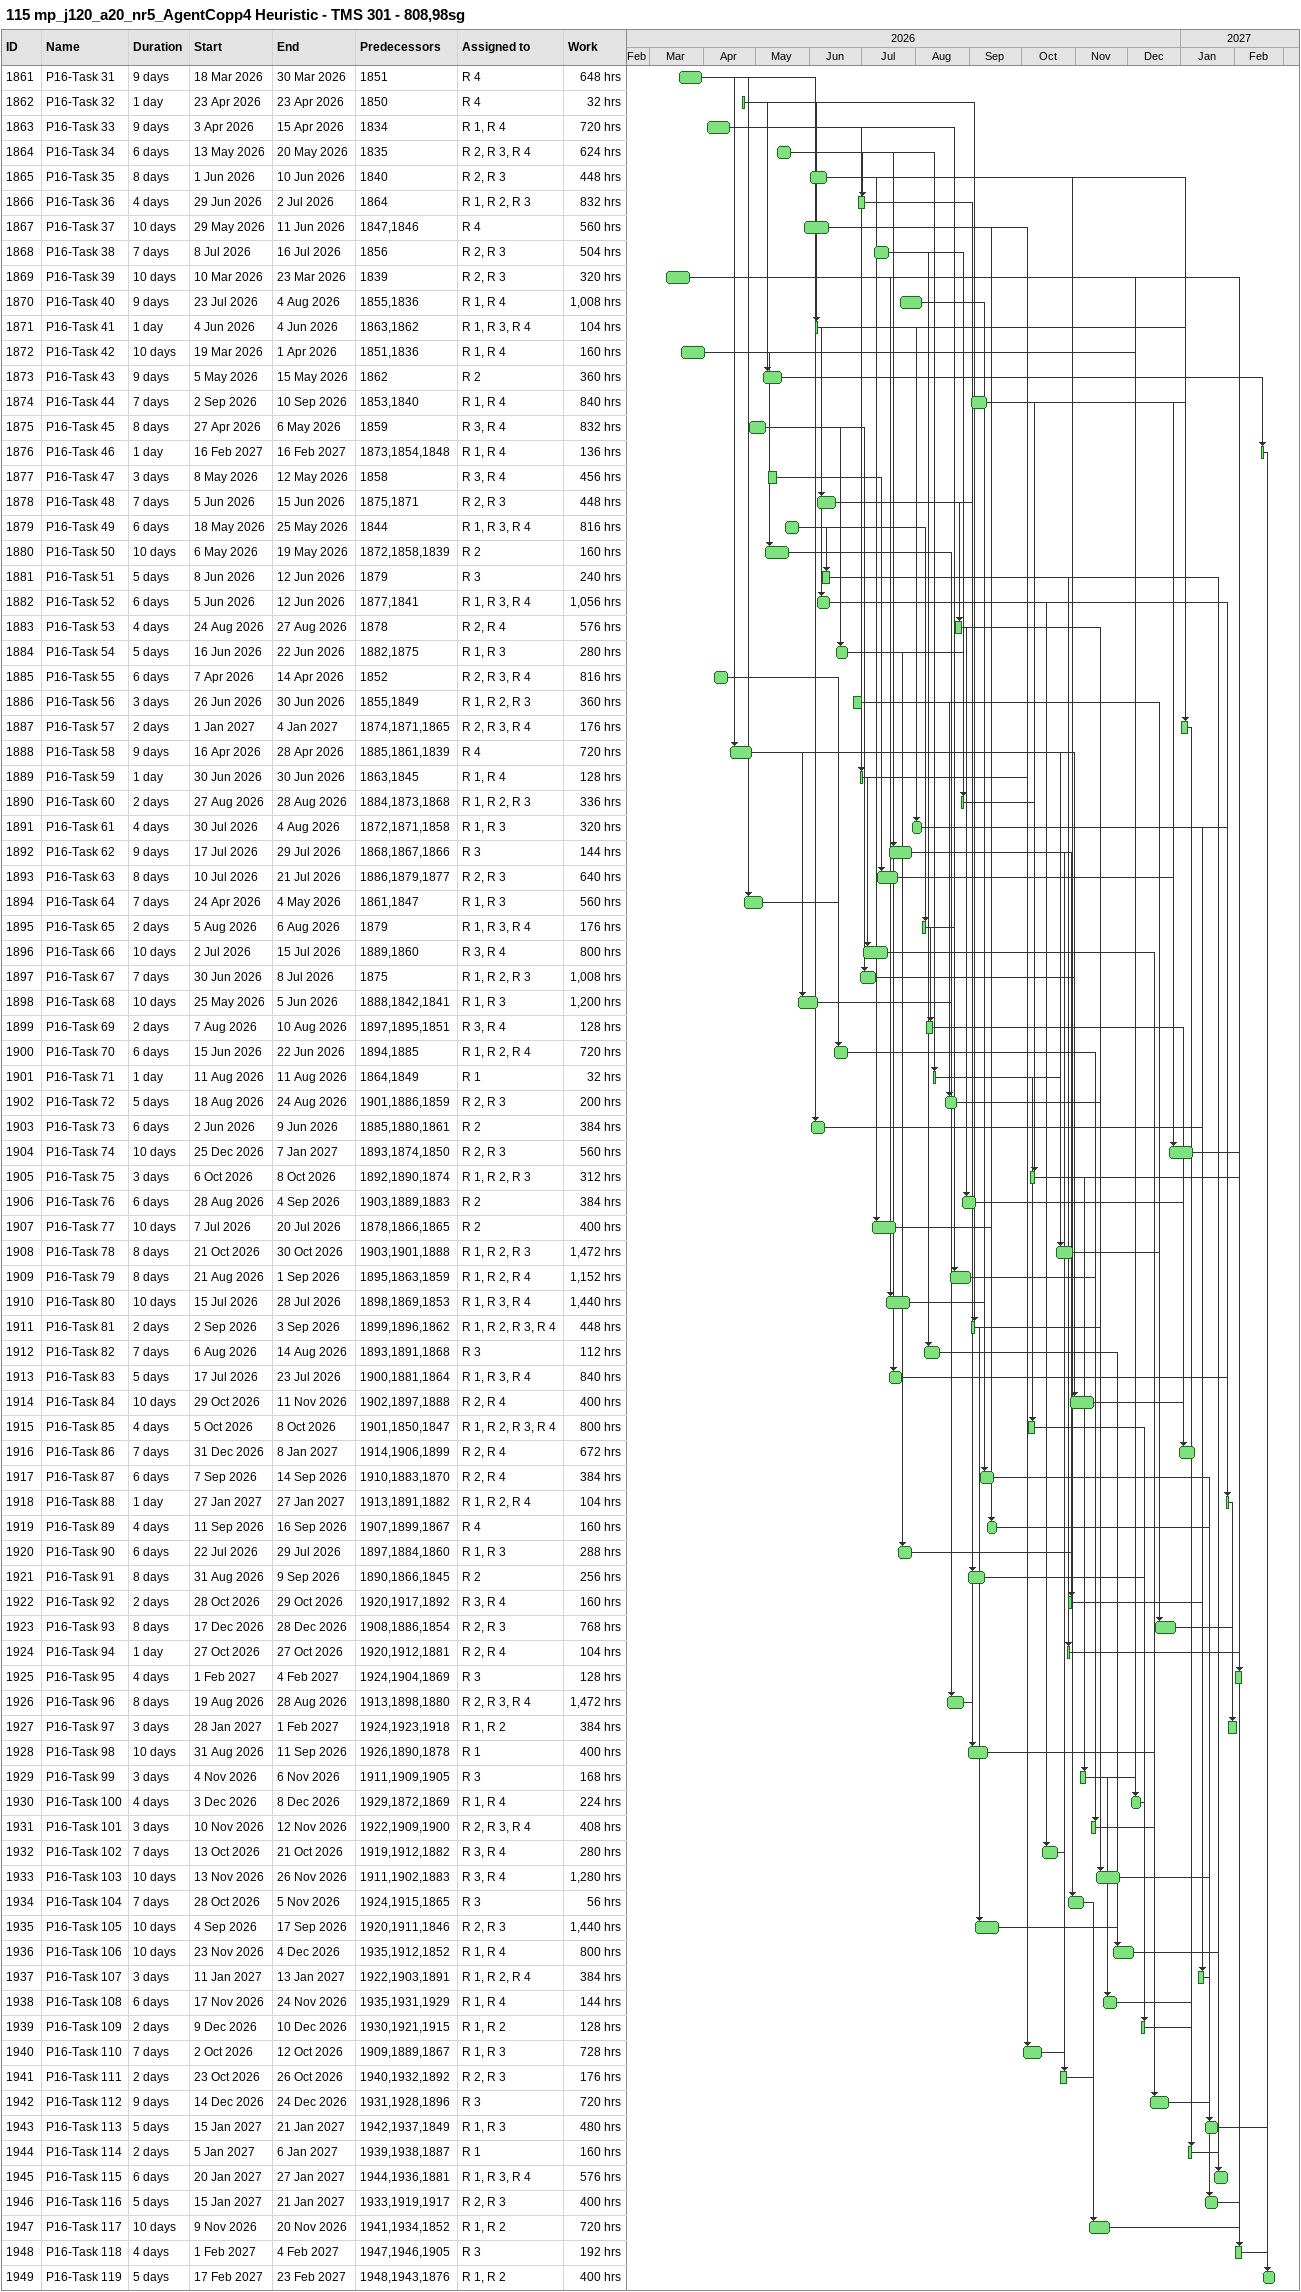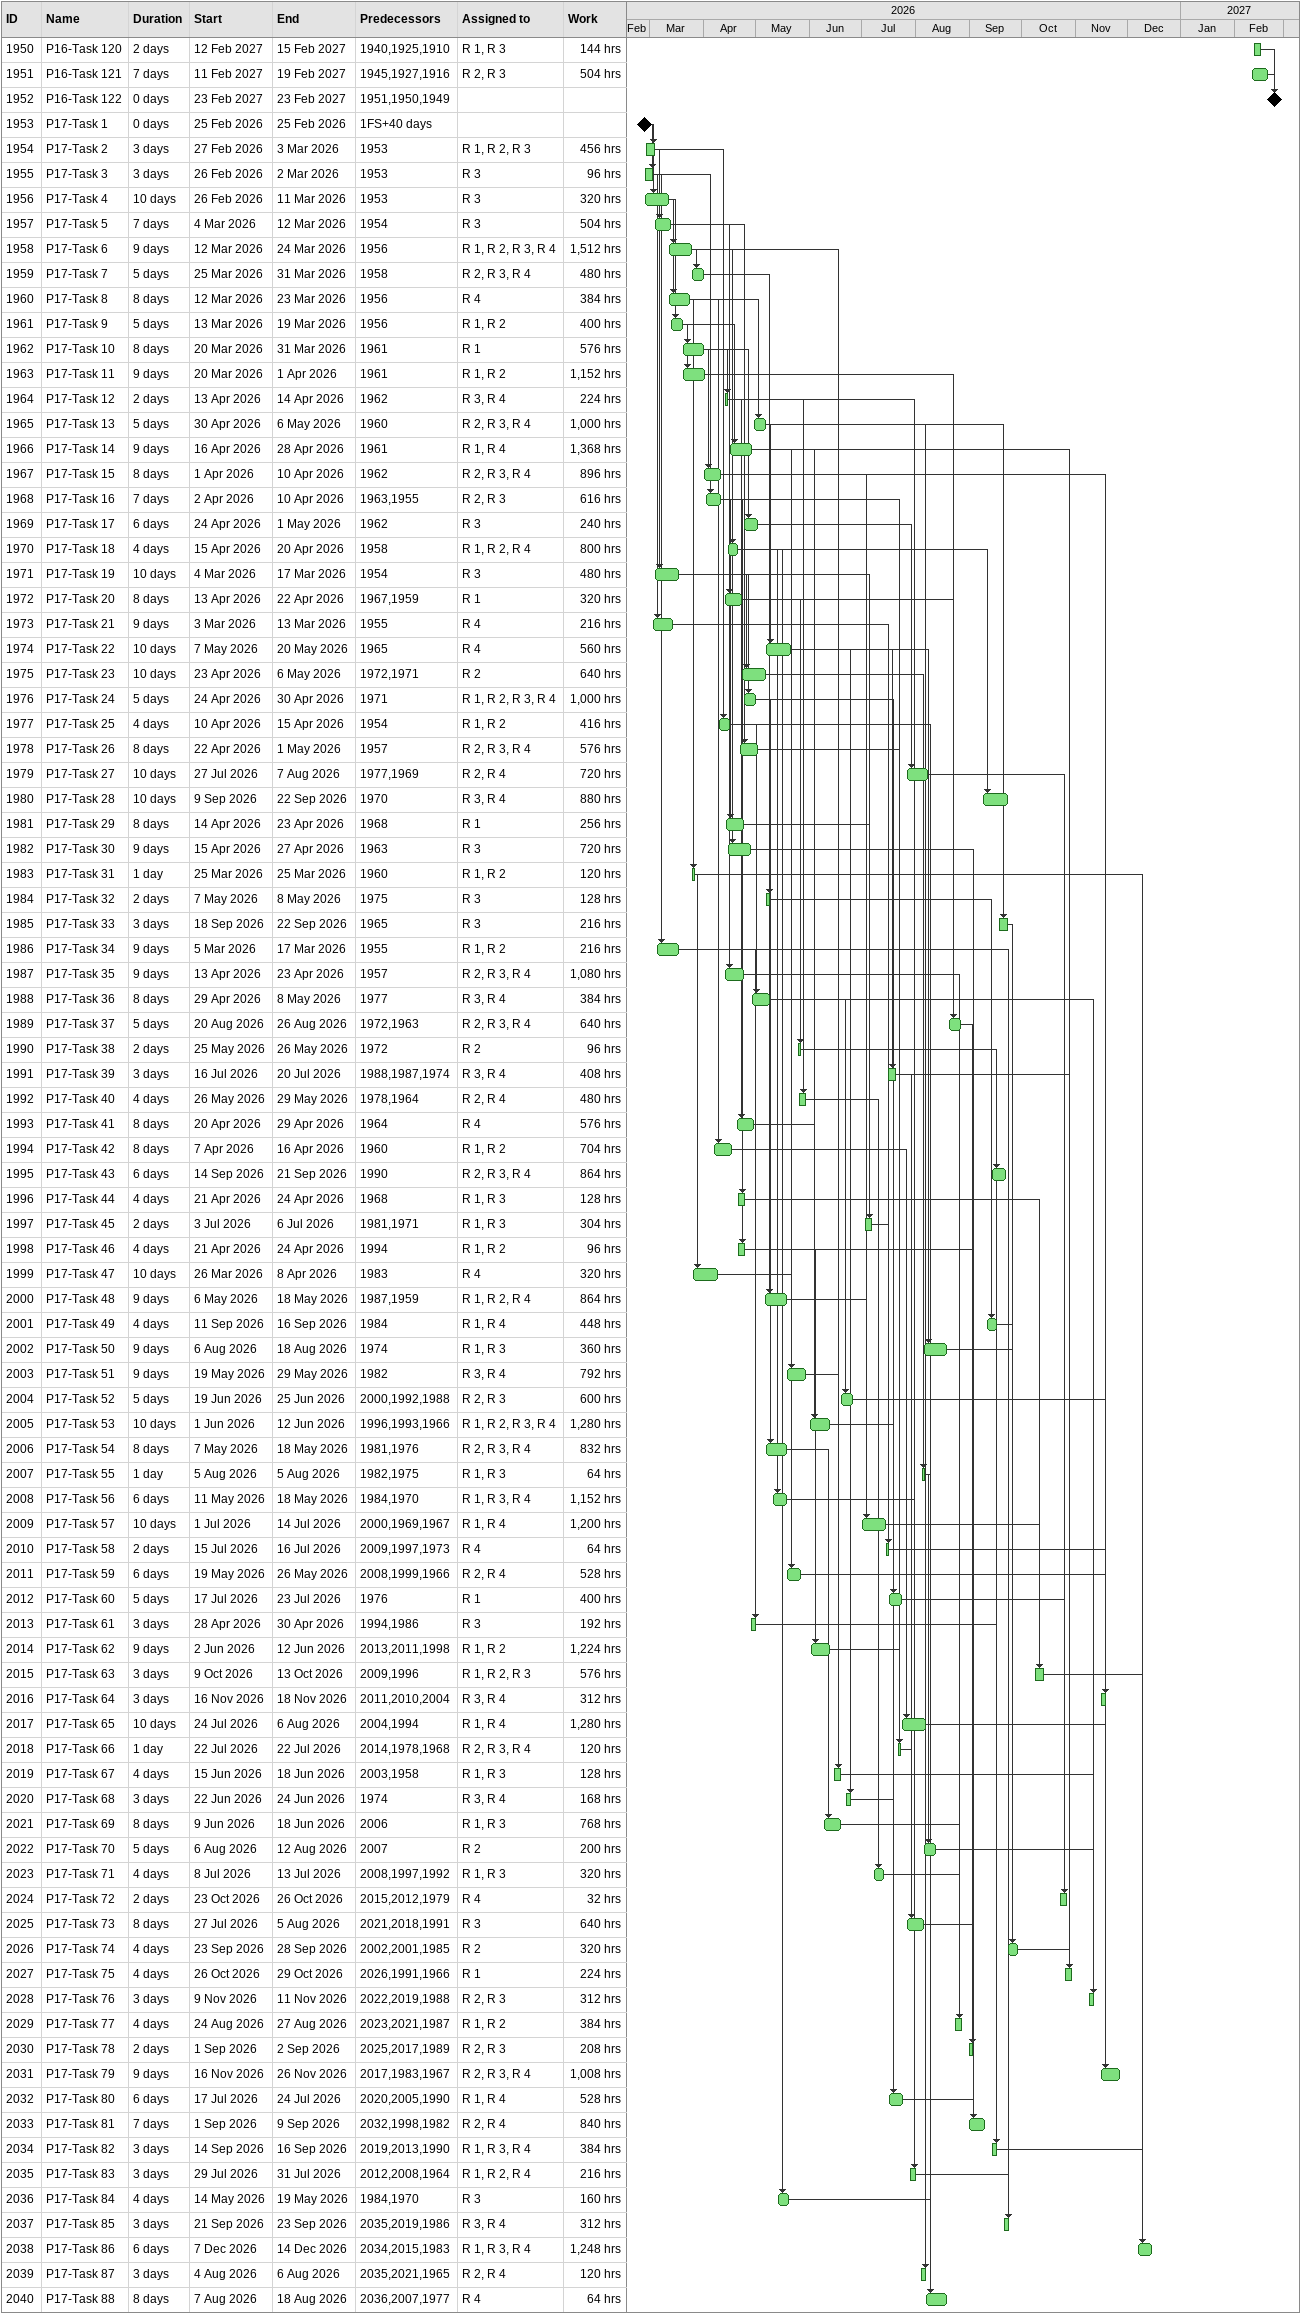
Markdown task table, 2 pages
115 mp_j120_a20_nr5_AgentCopp4 Heuristic - TMS 301 - 808,98sg

| ID | Task | Duration | Start | Finish | Predecessors | Resources | Work (h) |
|---|---|---|---|---|---|---|---|
| 1861 | P16-Task 31 | 9d | 2026-03-18 | 2026-03-30 | 1851 | R 4 | 648 |
| 1862 | P16-Task 32 | 1d | 2026-04-23 | 2026-04-23 | 1850 | R 4 | 32 |
| 1863 | P16-Task 33 | 9d | 2026-04-03 | 2026-04-15 | 1834 | R 1, R 4 | 720 |
| 1864 | P16-Task 34 | 6d | 2026-05-13 | 2026-05-20 | 1835 | R 2, R 3, R 4 | 624 |
| 1865 | P16-Task 35 | 8d | 2026-06-01 | 2026-06-10 | 1840 | R 2, R 3 | 448 |
| 1866 | P16-Task 36 | 4d | 2026-06-29 | 2026-07-02 | 1864 | R 1, R 2, R 3 | 832 |
| 1867 | P16-Task 37 | 10d | 2026-05-29 | 2026-06-11 | 1847, 1846 | R 4 | 560 |
| 1868 | P16-Task 38 | 7d | 2026-07-08 | 2026-07-16 | 1856 | R 2, R 3 | 504 |
| 1869 | P16-Task 39 | 10d | 2026-03-10 | 2026-03-23 | 1839 | R 2, R 3 | 320 |
| 1870 | P16-Task 40 | 9d | 2026-07-23 | 2026-08-04 | 1855, 1836 | R 1, R 4 | 1008 |
| 1871 | P16-Task 41 | 1d | 2026-06-04 | 2026-06-04 | 1863, 1862 | R 1, R 3, R 4 | 104 |
| 1872 | P16-Task 42 | 10d | 2026-03-19 | 2026-04-01 | 1851, 1836 | R 1, R 4 | 160 |
| 1873 | P16-Task 43 | 9d | 2026-05-05 | 2026-05-15 | 1862 | R 2 | 360 |
| 1874 | P16-Task 44 | 7d | 2026-09-02 | 2026-09-10 | 1853, 1840 | R 1, R 4 | 840 |
| 1875 | P16-Task 45 | 8d | 2026-04-27 | 2026-05-06 | 1859 | R 3, R 4 | 832 |
| 1876 | P16-Task 46 | 1d | 2027-02-16 | 2027-02-16 | 1873, 1854, 1848 | R 1, R 4 | 136 |
| 1877 | P16-Task 47 | 3d | 2026-05-08 | 2026-05-12 | 1858 | R 3, R 4 | 456 |
| 1878 | P16-Task 48 | 7d | 2026-06-05 | 2026-06-15 | 1875, 1871 | R 2, R 3 | 448 |
| 1879 | P16-Task 49 | 6d | 2026-05-18 | 2026-05-25 | 1844 | R 1, R 3, R 4 | 816 |
| 1880 | P16-Task 50 | 10d | 2026-05-06 | 2026-05-19 | 1872, 1858, 1839 | R 2 | 160 |
| 1881 | P16-Task 51 | 5d | 2026-06-08 | 2026-06-12 | 1879 | R 3 | 240 |
| 1882 | P16-Task 52 | 6d | 2026-06-05 | 2026-06-12 | 1877, 1841 | R 1, R 3, R 4 | 1056 |
| 1883 | P16-Task 53 | 4d | 2026-08-24 | 2026-08-27 | 1878 | R 2, R 4 | 576 |
| 1884 | P16-Task 54 | 5d | 2026-06-16 | 2026-06-22 | 1882, 1875 | R 1, R 3 | 280 |
| 1885 | P16-Task 55 | 6d | 2026-04-07 | 2026-04-14 | 1852 | R 2, R 3, R 4 | 816 |
| 1886 | P16-Task 56 | 3d | 2026-06-26 | 2026-06-30 | 1855, 1849 | R 1, R 2, R 3 | 360 |
| 1887 | P16-Task 57 | 2d | 2027-01-01 | 2027-01-04 | 1874, 1871, 1865 | R 2, R 3, R 4 | 176 |
| 1888 | P16-Task 58 | 9d | 2026-04-16 | 2026-04-28 | 1885, 1861, 1839 | R 4 | 720 |
| 1889 | P16-Task 59 | 1d | 2026-06-30 | 2026-06-30 | 1863, 1845 | R 1, R 4 | 128 |
| 1890 | P16-Task 60 | 2d | 2026-08-27 | 2026-08-28 | 1884, 1873, 1868 | R 1, R 2, R 3 | 336 |
| 1891 | P16-Task 61 | 4d | 2026-07-30 | 2026-08-04 | 1872, 1871, 1858 | R 1, R 3 | 320 |
| 1892 | P16-Task 62 | 9d | 2026-07-17 | 2026-07-29 | 1868, 1867, 1866 | R 3 | 144 |
| 1893 | P16-Task 63 | 8d | 2026-07-10 | 2026-07-21 | 1886, 1879, 1877 | R 2, R 3 | 640 |
| 1894 | P16-Task 64 | 7d | 2026-04-24 | 2026-05-04 | 1861, 1847 | R 1, R 3 | 560 |
| 1895 | P16-Task 65 | 2d | 2026-08-05 | 2026-08-06 | 1879 | R 1, R 3, R 4 | 176 |
| 1896 | P16-Task 66 | 10d | 2026-07-02 | 2026-07-15 | 1889, 1860 | R 3, R 4 | 800 |
| 1897 | P16-Task 67 | 7d | 2026-06-30 | 2026-07-08 | 1875 | R 1, R 2, R 3 | 1008 |
| 1898 | P16-Task 68 | 10d | 2026-05-25 | 2026-06-05 | 1888, 1842, 1841 | R 1, R 3 | 1200 |
| 1899 | P16-Task 69 | 2d | 2026-08-07 | 2026-08-10 | 1897, 1895, 1851 | R 3, R 4 | 128 |
| 1900 | P16-Task 70 | 6d | 2026-06-15 | 2026-06-22 | 1894, 1885 | R 1, R 2, R 4 | 720 |
| 1901 | P16-Task 71 | 1d | 2026-08-11 | 2026-08-11 | 1864, 1849 | R 1 | 32 |
| 1902 | P16-Task 72 | 5d | 2026-08-18 | 2026-08-24 | 1901, 1886, 1859 | R 2, R 3 | 200 |
| 1903 | P16-Task 73 | 6d | 2026-06-02 | 2026-06-09 | 1885, 1880, 1861 | R 2 | 384 |
| 1904 | P16-Task 74 | 10d | 2026-12-25 | 2027-01-07 | 1893, 1874, 1850 | R 2, R 3 | 560 |
| 1905 | P16-Task 75 | 3d | 2026-10-06 | 2026-10-08 | 1892, 1890, 1874 | R 1, R 2, R 3 | 312 |
| 1906 | P16-Task 76 | 6d | 2026-08-28 | 2026-09-04 | 1903, 1889, 1883 | R 2 | 384 |
| 1907 | P16-Task 77 | 10d | 2026-07-07 | 2026-07-20 | 1878, 1866, 1865 | R 2 | 400 |
| 1908 | P16-Task 78 | 8d | 2026-10-21 | 2026-10-30 | 1903, 1901, 1888 | R 1, R 2, R 3 | 1472 |
| 1909 | P16-Task 79 | 8d | 2026-08-21 | 2026-09-01 | 1895, 1863, 1859 | R 1, R 2, R 4 | 1152 |
| 1910 | P16-Task 80 | 10d | 2026-07-15 | 2026-07-28 | 1898, 1869, 1853 | R 1, R 3, R 4 | 1440 |
| 1911 | P16-Task 81 | 2d | 2026-09-02 | 2026-09-03 | 1899, 1896, 1862 | R 1, R 2, R 3, R 4 | 448 |
| 1912 | P16-Task 82 | 7d | 2026-08-06 | 2026-08-14 | 1893, 1891, 1868 | R 3 | 112 |
| 1913 | P16-Task 83 | 5d | 2026-07-17 | 2026-07-23 | 1900, 1881, 1864 | R 1, R 3, R 4 | 840 |
| 1914 | P16-Task 84 | 10d | 2026-10-29 | 2026-11-11 | 1902, 1897, 1888 | R 2, R 4 | 400 |
| 1915 | P16-Task 85 | 4d | 2026-10-05 | 2026-10-08 | 1901, 1850, 1847 | R 1, R 2, R 3, R 4 | 800 |
| 1916 | P16-Task 86 | 7d | 2026-12-31 | 2027-01-08 | 1914, 1906, 1899 | R 2, R 4 | 672 |
| 1917 | P16-Task 87 | 6d | 2026-09-07 | 2026-09-14 | 1910, 1883, 1870 | R 2, R 4 | 384 |
| 1918 | P16-Task 88 | 1d | 2027-01-27 | 2027-01-27 | 1913, 1891, 1882 | R 1, R 2, R 4 | 104 |
| 1919 | P16-Task 89 | 4d | 2026-09-11 | 2026-09-16 | 1907, 1899, 1867 | R 4 | 160 |
| 1920 | P16-Task 90 | 6d | 2026-07-22 | 2026-07-29 | 1897, 1884, 1860 | R 1, R 3 | 288 |
| 1921 | P16-Task 91 | 8d | 2026-08-31 | 2026-09-09 | 1890, 1866, 1845 | R 2 | 256 |
| 1922 | P16-Task 92 | 2d | 2026-10-28 | 2026-10-29 | 1920, 1917, 1892 | R 3, R 4 | 160 |
| 1923 | P16-Task 93 | 8d | 2026-12-17 | 2026-12-28 | 1908, 1886, 1854 | R 2, R 3 | 768 |
| 1924 | P16-Task 94 | 1d | 2026-10-27 | 2026-10-27 | 1920, 1912, 1881 | R 2, R 4 | 104 |
| 1925 | P16-Task 95 | 4d | 2027-02-01 | 2027-02-04 | 1924, 1904, 1869 | R 3 | 128 |
| 1926 | P16-Task 96 | 8d | 2026-08-19 | 2026-08-28 | 1913, 1898, 1880 | R 2, R 3, R 4 | 1472 |
| 1927 | P16-Task 97 | 3d | 2027-01-28 | 2027-02-01 | 1924, 1923, 1918 | R 1, R 2 | 384 |
| 1928 | P16-Task 98 | 10d | 2026-08-31 | 2026-09-11 | 1926, 1890, 1878 | R 1 | 400 |
| 1929 | P16-Task 99 | 3d | 2026-11-04 | 2026-11-06 | 1911, 1909, 1905 | R 3 | 168 |
| 1930 | P16-Task 100 | 4d | 2026-12-03 | 2026-12-08 | 1929, 1872, 1869 | R 1, R 4 | 224 |
| 1931 | P16-Task 101 | 3d | 2026-11-10 | 2026-11-12 | 1922, 1909, 1900 | R 2, R 3, R 4 | 408 |
| 1932 | P16-Task 102 | 7d | 2026-10-13 | 2026-10-21 | 1919, 1912, 1882 | R 3, R 4 | 280 |
| 1933 | P16-Task 103 | 10d | 2026-11-13 | 2026-11-26 | 1911, 1902, 1883 | R 3, R 4 | 1280 |
| 1934 | P16-Task 104 | 7d | 2026-10-28 | 2026-11-05 | 1924, 1915, 1865 | R 3 | 56 |
| 1935 | P16-Task 105 | 10d | 2026-09-04 | 2026-09-17 | 1920, 1911, 1846 | R 2, R 3 | 1440 |
| 1936 | P16-Task 106 | 10d | 2026-11-23 | 2026-12-04 | 1935, 1912, 1852 | R 1, R 4 | 800 |
| 1937 | P16-Task 107 | 3d | 2027-01-11 | 2027-01-13 | 1922, 1903, 1891 | R 1, R 2, R 4 | 384 |
| 1938 | P16-Task 108 | 6d | 2026-11-17 | 2026-11-24 | 1935, 1931, 1929 | R 1, R 4 | 144 |
| 1939 | P16-Task 109 | 2d | 2026-12-09 | 2026-12-10 | 1930, 1921, 1915 | R 1, R 2 | 128 |
| 1940 | P16-Task 110 | 7d | 2026-10-02 | 2026-10-12 | 1909, 1889, 1867 | R 1, R 3 | 728 |
| 1941 | P16-Task 111 | 2d | 2026-10-23 | 2026-10-26 | 1940, 1932, 1892 | R 2, R 3 | 176 |
| 1942 | P16-Task 112 | 9d | 2026-12-14 | 2026-12-24 | 1931, 1928, 1896 | R 3 | 720 |
| 1943 | P16-Task 113 | 5d | 2027-01-15 | 2027-01-21 | 1942, 1937, 1849 | R 1, R 3 | 480 |
| 1944 | P16-Task 114 | 2d | 2027-01-05 | 2027-01-06 | 1939, 1938, 1887 | R 1 | 160 |
| 1945 | P16-Task 115 | 6d | 2027-01-20 | 2027-01-27 | 1944, 1936, 1881 | R 1, R 3, R 4 | 576 |
| 1946 | P16-Task 116 | 5d | 2027-01-15 | 2027-01-21 | 1933, 1919, 1917 | R 2, R 3 | 400 |
| 1947 | P16-Task 117 | 10d | 2026-11-09 | 2026-11-20 | 1941, 1934, 1852 | R 1, R 2 | 720 |
| 1948 | P16-Task 118 | 4d | 2027-02-01 | 2027-02-04 | 1947, 1946, 1905 | R 3 | 192 |
| 1949 | P16-Task 119 | 5d | 2027-02-17 | 2027-02-23 | 1948, 1943, 1876 | R 1, R 2 | 400 |
| 1950 | P16-Task 120 | 2d | 2027-02-12 | 2027-02-15 | 1940, 1925, 1910 | R 1, R 3 | 144 |
| 1951 | P16-Task 121 | 7d | 2027-02-11 | 2027-02-19 | 1945, 1927, 1916 | R 2, R 3 | 504 |
| 1952 | P16-Task 122 | 0d | 2027-02-23 | 2027-02-23 | 1951, 1950, 1949 |  |  |
| 1953 | P17-Task 1 | 0d | 2026-02-25 | 2026-02-25 | 1FS+40d |  |  |
| 1954 | P17-Task 2 | 3d | 2026-02-27 | 2026-03-03 | 1953 | R 1, R 2, R 3 | 456 |
| 1955 | P17-Task 3 | 3d | 2026-02-26 | 2026-03-02 | 1953 | R 3 | 96 |
| 1956 | P17-Task 4 | 10d | 2026-02-26 | 2026-03-11 | 1953 | R 3 | 320 |
| 1957 | P17-Task 5 | 7d | 2026-03-04 | 2026-03-12 | 1954 | R 3 | 504 |
| 1958 | P17-Task 6 | 9d | 2026-03-12 | 2026-03-24 | 1956 | R 1, R 2, R 3, R 4 | 1512 |
| 1959 | P17-Task 7 | 5d | 2026-03-25 | 2026-03-31 | 1958 | R 2, R 3, R 4 | 480 |
| 1960 | P17-Task 8 | 8d | 2026-03-12 | 2026-03-23 | 1956 | R 4 | 384 |
| 1961 | P17-Task 9 | 5d | 2026-03-13 | 2026-03-19 | 1956 | R 1, R 2 | 400 |
| 1962 | P17-Task 10 | 8d | 2026-03-20 | 2026-03-31 | 1961 | R 1 | 576 |
| 1963 | P17-Task 11 | 9d | 2026-03-20 | 2026-04-01 | 1961 | R 1, R 2 | 1152 |
| 1964 | P17-Task 12 | 2d | 2026-04-13 | 2026-04-14 | 1962 | R 3, R 4 | 224 |
| 1965 | P17-Task 13 | 5d | 2026-04-30 | 2026-05-06 | 1960 | R 2, R 3, R 4 | 1000 |
| 1966 | P17-Task 14 | 9d | 2026-04-16 | 2026-04-28 | 1961 | R 1, R 4 | 1368 |
| 1967 | P17-Task 15 | 8d | 2026-04-01 | 2026-04-10 | 1962 | R 2, R 3, R 4 | 896 |
| 1968 | P17-Task 16 | 7d | 2026-04-02 | 2026-04-10 | 1963, 1955 | R 2, R 3 | 616 |
| 1969 | P17-Task 17 | 6d | 2026-04-24 | 2026-05-01 | 1962 | R 3 | 240 |
| 1970 | P17-Task 18 | 4d | 2026-04-15 | 2026-04-20 | 1958 | R 1, R 2, R 4 | 800 |
| 1971 | P17-Task 19 | 10d | 2026-03-04 | 2026-03-17 | 1954 | R 3 | 480 |
| 1972 | P17-Task 20 | 8d | 2026-04-13 | 2026-04-22 | 1967, 1959 | R 1 | 320 |
| 1973 | P17-Task 21 | 9d | 2026-03-03 | 2026-03-13 | 1955 | R 4 | 216 |
| 1974 | P17-Task 22 | 10d | 2026-05-07 | 2026-05-20 | 1965 | R 4 | 560 |
| 1975 | P17-Task 23 | 10d | 2026-04-23 | 2026-05-06 | 1972, 1971 | R 2 | 640 |
| 1976 | P17-Task 24 | 5d | 2026-04-24 | 2026-04-30 | 1971 | R 1, R 2, R 3, R 4 | 1000 |
| 1977 | P17-Task 25 | 4d | 2026-04-10 | 2026-04-15 | 1954 | R 1, R 2 | 416 |
| 1978 | P17-Task 26 | 8d | 2026-04-22 | 2026-05-01 | 1957 | R 2, R 3, R 4 | 576 |
| 1979 | P17-Task 27 | 10d | 2026-07-27 | 2026-08-07 | 1977, 1969 | R 2, R 4 | 720 |
| 1980 | P17-Task 28 | 10d | 2026-09-09 | 2026-09-22 | 1970 | R 3, R 4 | 880 |
| 1981 | P17-Task 29 | 8d | 2026-04-14 | 2026-04-23 | 1968 | R 1 | 256 |
| 1982 | P17-Task 30 | 9d | 2026-04-15 | 2026-04-27 | 1963 | R 3 | 720 |
| 1983 | P17-Task 31 | 1d | 2026-03-25 | 2026-03-25 | 1960 | R 1, R 2 | 120 |
| 1984 | P17-Task 32 | 2d | 2026-05-07 | 2026-05-08 | 1975 | R 3 | 128 |
| 1985 | P17-Task 33 | 3d | 2026-09-18 | 2026-09-22 | 1965 | R 3 | 216 |
| 1986 | P17-Task 34 | 9d | 2026-03-05 | 2026-03-17 | 1955 | R 1, R 2 | 216 |
| 1987 | P17-Task 35 | 9d | 2026-04-13 | 2026-04-23 | 1957 | R 2, R 3, R 4 | 1080 |
| 1988 | P17-Task 36 | 8d | 2026-04-29 | 2026-05-08 | 1977 | R 3, R 4 | 384 |
| 1989 | P17-Task 37 | 5d | 2026-08-20 | 2026-08-26 | 1972, 1963 | R 2, R 3, R 4 | 640 |
| 1990 | P17-Task 38 | 2d | 2026-05-25 | 2026-05-26 | 1972 | R 2 | 96 |
| 1991 | P17-Task 39 | 3d | 2026-07-16 | 2026-07-20 | 1988, 1987, 1974 | R 3, R 4 | 408 |
| 1992 | P17-Task 40 | 4d | 2026-05-26 | 2026-05-29 | 1978, 1964 | R 2, R 4 | 480 |
| 1993 | P17-Task 41 | 8d | 2026-04-20 | 2026-04-29 | 1964 | R 4 | 576 |
| 1994 | P17-Task 42 | 8d | 2026-04-07 | 2026-04-16 | 1960 | R 1, R 2 | 704 |
| 1995 | P17-Task 43 | 6d | 2026-09-14 | 2026-09-21 | 1990 | R 2, R 3, R 4 | 864 |
| 1996 | P17-Task 44 | 4d | 2026-04-21 | 2026-04-24 | 1968 | R 1, R 3 | 128 |
| 1997 | P17-Task 45 | 2d | 2026-07-03 | 2026-07-06 | 1981, 1971 | R 1, R 3 | 304 |
| 1998 | P17-Task 46 | 4d | 2026-04-21 | 2026-04-24 | 1994 | R 1, R 2 | 96 |
| 1999 | P17-Task 47 | 10d | 2026-03-26 | 2026-04-08 | 1983 | R 4 | 320 |
| 2000 | P17-Task 48 | 9d | 2026-05-06 | 2026-05-18 | 1987, 1959 | R 1, R 2, R 4 | 864 |
| 2001 | P17-Task 49 | 4d | 2026-09-11 | 2026-09-16 | 1984 | R 1, R 4 | 448 |
| 2002 | P17-Task 50 | 9d | 2026-08-06 | 2026-08-18 | 1974 | R 1, R 3 | 360 |
| 2003 | P17-Task 51 | 9d | 2026-05-19 | 2026-05-29 | 1982 | R 3, R 4 | 792 |
| 2004 | P17-Task 52 | 5d | 2026-06-19 | 2026-06-25 | 2000, 1992, 1988 | R 2, R 3 | 600 |
| 2005 | P17-Task 53 | 10d | 2026-06-01 | 2026-06-12 | 1996, 1993, 1966 | R 1, R 2, R 3, R 4 | 1280 |
| 2006 | P17-Task 54 | 8d | 2026-05-07 | 2026-05-18 | 1981, 1976 | R 2, R 3, R 4 | 832 |
| 2007 | P17-Task 55 | 1d | 2026-08-05 | 2026-08-05 | 1982, 1975 | R 1, R 3 | 64 |
| 2008 | P17-Task 56 | 6d | 2026-05-11 | 2026-05-18 | 1984, 1970 | R 1, R 3, R 4 | 1152 |
| 2009 | P17-Task 57 | 10d | 2026-07-01 | 2026-07-14 | 2000, 1969, 1967 | R 1, R 4 | 1200 |
| 2010 | P17-Task 58 | 2d | 2026-07-15 | 2026-07-16 | 2009, 1997, 1973 | R 4 | 64 |
| 2011 | P17-Task 59 | 6d | 2026-05-19 | 2026-05-26 | 2008, 1999, 1966 | R 2, R 4 | 528 |
| 2012 | P17-Task 60 | 5d | 2026-07-17 | 2026-07-23 | 1976 | R 1 | 400 |
| 2013 | P17-Task 61 | 3d | 2026-04-28 | 2026-04-30 | 1994, 1986 | R 3 | 192 |
| 2014 | P17-Task 62 | 9d | 2026-06-02 | 2026-06-12 | 2013, 2011, 1998 | R 1, R 2 | 1224 |
| 2015 | P17-Task 63 | 3d | 2026-10-09 | 2026-10-13 | 2009, 1996 | R 1, R 2, R 3 | 576 |
| 2016 | P17-Task 64 | 3d | 2026-11-16 | 2026-11-18 | 2011, 2010, 2004 | R 3, R 4 | 312 |
| 2017 | P17-Task 65 | 10d | 2026-07-24 | 2026-08-06 | 2004, 1994 | R 1, R 4 | 1280 |
| 2018 | P17-Task 66 | 1d | 2026-07-22 | 2026-07-22 | 2014, 1978, 1968 | R 2, R 3, R 4 | 120 |
| 2019 | P17-Task 67 | 4d | 2026-06-15 | 2026-06-18 | 2003, 1958 | R 1, R 3 | 128 |
| 2020 | P17-Task 68 | 3d | 2026-06-22 | 2026-06-24 | 1974 | R 3, R 4 | 168 |
| 2021 | P17-Task 69 | 8d | 2026-06-09 | 2026-06-18 | 2006 | R 1, R 3 | 768 |
| 2022 | P17-Task 70 | 5d | 2026-08-06 | 2026-08-12 | 2007 | R 2 | 200 |
| 2023 | P17-Task 71 | 4d | 2026-07-08 | 2026-07-13 | 2008, 1997, 1992 | R 1, R 3 | 320 |
| 2024 | P17-Task 72 | 2d | 2026-10-23 | 2026-10-26 | 2015, 2012, 1979 | R 4 | 32 |
| 2025 | P17-Task 73 | 8d | 2026-07-27 | 2026-08-05 | 2021, 2018, 1991 | R 3 | 640 |
| 2026 | P17-Task 74 | 4d | 2026-09-23 | 2026-09-28 | 2002, 2001, 1985 | R 2 | 320 |
| 2027 | P17-Task 75 | 4d | 2026-10-26 | 2026-10-29 | 2026, 1991, 1966 | R 1 | 224 |
| 2028 | P17-Task 76 | 3d | 2026-11-09 | 2026-11-11 | 2022, 2019, 1988 | R 2, R 3 | 312 |
| 2029 | P17-Task 77 | 4d | 2026-08-24 | 2026-08-27 | 2023, 2021, 1987 | R 1, R 2 | 384 |
| 2030 | P17-Task 78 | 2d | 2026-09-01 | 2026-09-02 | 2025, 2017, 1989 | R 2, R 3 | 208 |
| 2031 | P17-Task 79 | 9d | 2026-11-16 | 2026-11-26 | 2017, 1983, 1967 | R 2, R 3, R 4 | 1008 |
| 2032 | P17-Task 80 | 6d | 2026-07-17 | 2026-07-24 | 2020, 2005, 1990 | R 1, R 4 | 528 |
| 2033 | P17-Task 81 | 7d | 2026-09-01 | 2026-09-09 | 2032, 1998, 1982 | R 2, R 4 | 840 |
| 2034 | P17-Task 82 | 3d | 2026-09-14 | 2026-09-16 | 2019, 2013, 1990 | R 1, R 3, R 4 | 384 |
| 2035 | P17-Task 83 | 3d | 2026-07-29 | 2026-07-31 | 2012, 2008, 1964 | R 1, R 2, R 4 | 216 |
| 2036 | P17-Task 84 | 4d | 2026-05-14 | 2026-05-19 | 1984, 1970 | R 3 | 160 |
| 2037 | P17-Task 85 | 3d | 2026-09-21 | 2026-09-23 | 2035, 2019, 1986 | R 3, R 4 | 312 |
| 2038 | P17-Task 86 | 6d | 2026-12-07 | 2026-12-14 | 2034, 2015, 1983 | R 1, R 3, R 4 | 1248 |
| 2039 | P17-Task 87 | 3d | 2026-08-04 | 2026-08-06 | 2035, 2021, 1965 | R 2, R 4 | 120 |
| 2040 | P17-Task 88 | 8d | 2026-08-07 | 2026-08-18 | 2036, 2007, 1977 | R 4 | 64 |
